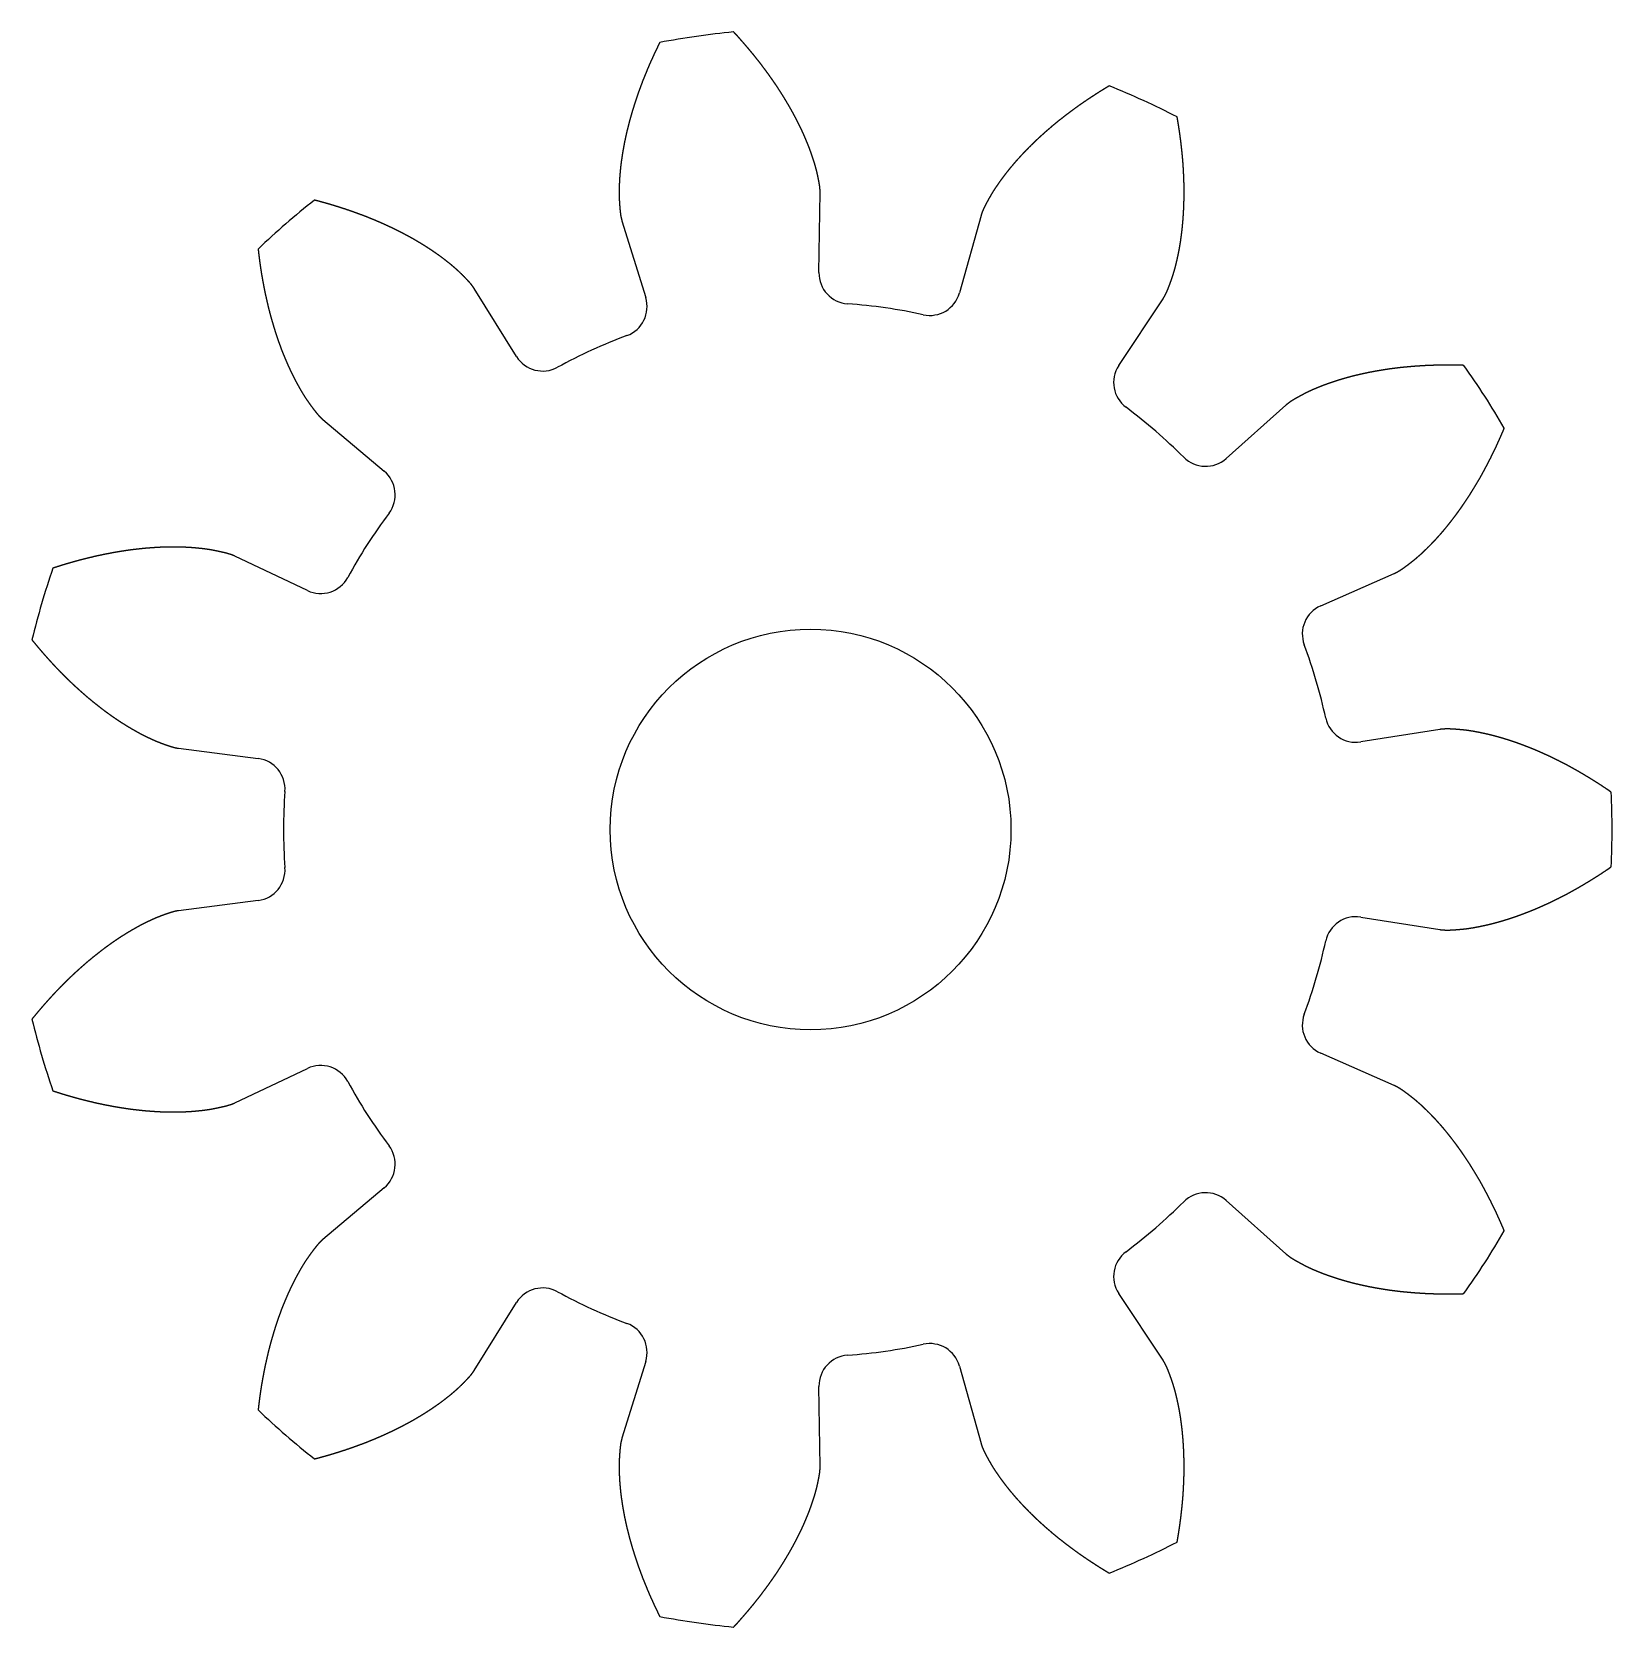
# Model space of a CAD drawing. Header units: millimetres. Extents: x -12.6 to 13, y -12.9 to 12.9.
import ezdxf

# ---------------------------------------------------------------- set-up
doc = ezdxf.new("R2010")
doc.units = ezdxf.units.MM
doc.layers.get('0').update_dxf_attribs({"linetype": 'CONTINUOUS'})

msp = doc.modelspace()

# ---------------------------------------------------------------- linework, layer by layer
for p, q in [((0.136, 9.034), (0.154, 10.335)), ((-3.06, 9.873), (-2.675, 8.63)), ((2.764, 9.96), (2.415, 8.706)), ((-4.77, 7.673), (-5.458, 8.778)), ((4.998, 7.526), (5.717, 8.611)), ((7.71, 6.885), (6.738, 6.019)), ((-7.912, 6.652), (-6.916, 5.813)), ((-8.161, 3.876), (-9.337, 4.434)), ((8.274, 3.629), (9.465, 4.153)), ((10.208, 1.623), (8.923, 1.42)), ((-10.252, 1.318), (-8.961, 1.151)), ((-8.961, -1.151), (-10.252, -1.318)), ((8.923, -1.42), (10.208, -1.623)), ((-9.337, -4.434), (-8.161, -3.876)), ((9.465, -4.153), (8.274, -3.629)), ((-6.916, -5.813), (-7.912, -6.652)), ((6.738, -6.019), (7.71, -6.885)), ((-5.458, -8.778), (-4.77, -7.673)), ((5.717, -8.611), (4.998, -7.526)), ((-2.675, -8.63), (-3.06, -9.873)), ((2.415, -8.706), (2.764, -9.96)), ((0.154, -10.335), (0.136, -9.034))]:
    msp.add_line(p, q)
msp.add_circle((0, 0), 3.25)
for centre, radius, start, end in [((0, 0), 13, 95.5129, 100.8507), ((0, 0), 13, 62.7856, 68.1235), ((0, 0), 13, 128.2402, 133.578), ((0.636, 9.027), 0.5, 179.1955, 265.9715), ((-3.153, 8.482), 0.5, -69.6079, 17.1681), ((1.933, 8.84), 0.5, 257.6649, 344.4409), ((0, 0), 8.549, 77.6649, 85.9715), ((0, 0), 8.549, 110.3921, 118.6988), ((-4.345, 7.938), 0.5, 211.9228, 298.6988), ((5.415, 7.25), 0.5, 146.4682, 233.2442), ((0, 0), 13, 30.0583, 35.3962), ((0, 0), 8.549, 44.9376, 53.2442), ((6.406, 6.392), 0.5, 224.9376, 311.7136), ((-7.238, 5.431), 0.5, -36.8806, 49.8954), ((0, 0), 8.549, 143.1194, 151.4261), ((0, 0), 13, 160.9674, 166.3053), ((-7.947, 4.328), 0.5, 244.65, 331.4261), ((8.475, 3.172), 0.5, 113.7409, 200.517), ((0, 0), 8.549, 12.2103, 20.517), ((8.844, 1.914), 0.5, 192.2103, 278.9863), ((-9.025, 0.655), 0.5, -4.1533, 82.6227), ((0, 0), 8.549, 175.8467, 184.1533), ((0, 0), 13, -2.6689, 2.6689), ((-9.025, -0.655), 0.5, -82.6227, 4.1533), ((8.844, -1.914), 0.5, 81.0137, 167.7897), ((0, 0), 8.549, 339.483, 347.7897), ((0, 0), 13, 193.6947, 199.0326), ((8.475, -3.172), 0.5, 159.483, 246.2591), ((-7.947, -4.328), 0.5, 28.5739, 115.35), ((0, 0), 8.549, 208.5739, 216.8806), ((-7.238, -5.431), 0.5, -49.8954, 36.8806), ((6.406, -6.392), 0.5, 48.2864, 135.0624), ((0, 0), 8.549, 306.7558, 315.0624), ((0, 0), 13, 324.6038, 329.9417), ((5.415, -7.25), 0.5, 126.7558, 213.5318), ((-4.345, -7.938), 0.5, 61.3012, 148.0772), ((0, 0), 8.549, 241.3012, 249.6079), ((-3.153, -8.482), 0.5, -17.1681, 69.6079), ((0.636, -9.027), 0.5, 94.0285, 180.8045), ((0, 0), 8.549, 274.0285, 282.3351), ((1.933, -8.84), 0.5, 15.5591, 102.3351), ((0, 0), 13, 226.422, 231.7598), ((0, 0), 13, 291.8765, 297.2144), ((0, 0), 13, 259.1493, 264.4871)]:
    msp.add_arc(centre, radius, start, end)
for points in [[(0.154, 10.335), (0.154, 10.343), (0.154, 10.359), (0.153, 10.383), (0.151, 10.415), (0.145, 10.454), (0.139, 10.493), (0.131, 10.532), (0.123, 10.571), (0.115, 10.61), (0.106, 10.65), (0.097, 10.689), (0.087, 10.728), (0.076, 10.767), (0.065, 10.806), (0.053, 10.845), (0.04, 10.884), (0.027, 10.923), (0.014, 10.961), (0, 11), (-0.014, 11.039), (-0.029, 11.077), (-0.044, 11.116), (-0.06, 11.154), (-0.076, 11.193), (-0.092, 11.231), (-0.109, 11.269), (-0.126, 11.308), (-0.144, 11.346), (-0.162, 11.384), (-0.181, 11.422), (-0.199, 11.46), (-0.218, 11.498), (-0.238, 11.535), (-0.258, 11.573), (-0.278, 11.611), (-0.299, 11.648), (-0.32, 11.686), (-0.341, 11.723), (-0.363, 11.761), (-0.385, 11.798), (-0.407, 11.835), (-0.43, 11.872), (-0.452, 11.909), (-0.476, 11.946), (-0.499, 11.983), (-0.523, 12.02), (-0.547, 12.056), (-0.572, 12.093), (-0.597, 12.129), (-0.622, 12.166), (-0.648, 12.202), (-0.673, 12.238), (-0.699, 12.274), (-0.726, 12.31), (-0.752, 12.346), (-0.779, 12.382), (-0.807, 12.418), (-0.834, 12.453), (-0.862, 12.489), (-0.89, 12.524), (-0.918, 12.559), (-0.947, 12.594), (-0.976, 12.629), (-1.005, 12.664), (-1.035, 12.699), (-1.065, 12.734), (-1.095, 12.769), (-1.125, 12.803), (-1.155, 12.837), (-1.186, 12.872), (-1.211, 12.899), (-1.23, 12.919), (-1.243, 12.933), (-1.249, 12.94)], [(-2.447, 12.768), (-2.451, 12.759), (-2.46, 12.743), (-2.472, 12.718), (-2.488, 12.685), (-2.508, 12.643), (-2.528, 12.601), (-2.547, 12.56), (-2.566, 12.518), (-2.585, 12.476), (-2.603, 12.435), (-2.622, 12.393), (-2.64, 12.351), (-2.657, 12.309), (-2.674, 12.267), (-2.691, 12.226), (-2.708, 12.184), (-2.725, 12.142), (-2.741, 12.1), (-2.756, 12.058), (-2.772, 12.016), (-2.787, 11.974), (-2.802, 11.932), (-2.816, 11.89), (-2.831, 11.848), (-2.845, 11.806), (-2.858, 11.764), (-2.871, 11.722), (-2.884, 11.68), (-2.897, 11.638), (-2.909, 11.596), (-2.921, 11.554), (-2.933, 11.512), (-2.944, 11.47), (-2.955, 11.428), (-2.965, 11.386), (-2.976, 11.345), (-2.986, 11.303), (-2.995, 11.261), (-3.004, 11.219), (-3.013, 11.177), (-3.022, 11.135), (-3.03, 11.093), (-3.037, 11.052), (-3.045, 11.01), (-3.052, 10.968), (-3.058, 10.927), (-3.064, 10.885), (-3.07, 10.844), (-3.076, 10.802), (-3.081, 10.761), (-3.085, 10.719), (-3.089, 10.678), (-3.093, 10.637), (-3.096, 10.596), (-3.099, 10.554), (-3.101, 10.513), (-3.103, 10.472), (-3.105, 10.431), (-3.106, 10.391), (-3.107, 10.35), (-3.107, 10.309), (-3.106, 10.269), (-3.104, 10.229), (-3.102, 10.188), (-3.099, 10.148), (-3.096, 10.108), (-3.093, 10.069), (-3.089, 10.029), (-3.085, 9.989), (-3.079, 9.95), (-3.072, 9.919), (-3.066, 9.896), (-3.062, 9.881), (-3.06, 9.873)], [(4.844, 12.064), (4.836, 12.059), (4.82, 12.05), (4.796, 12.035), (4.765, 12.016), (4.725, 11.992), (4.686, 11.968), (4.648, 11.943), (4.609, 11.918), (4.571, 11.893), (4.533, 11.868), (4.495, 11.843), (4.457, 11.817), (4.42, 11.792), (4.382, 11.766), (4.345, 11.74), (4.309, 11.714), (4.272, 11.687), (4.236, 11.661), (4.2, 11.634), (4.165, 11.607), (4.129, 11.58), (4.094, 11.553), (4.059, 11.525), (4.024, 11.498), (3.99, 11.47), (3.956, 11.442), (3.922, 11.414), (3.888, 11.385), (3.855, 11.357), (3.822, 11.328), (3.789, 11.299), (3.757, 11.27), (3.725, 11.241), (3.693, 11.212), (3.661, 11.182), (3.63, 11.152), (3.599, 11.122), (3.568, 11.092), (3.538, 11.062), (3.508, 11.032), (3.478, 11.001), (3.449, 10.97), (3.42, 10.939), (3.391, 10.908), (3.363, 10.877), (3.335, 10.846), (3.307, 10.814), (3.28, 10.782), (3.253, 10.75), (3.226, 10.718), (3.2, 10.686), (3.174, 10.653), (3.149, 10.62), (3.124, 10.587), (3.099, 10.554), (3.075, 10.521), (3.051, 10.488), (3.028, 10.454), (3.005, 10.42), (2.982, 10.387), (2.96, 10.352), (2.939, 10.318), (2.919, 10.283), (2.899, 10.248), (2.879, 10.213), (2.86, 10.178), (2.841, 10.142), (2.823, 10.107), (2.806, 10.071), (2.79, 10.035), (2.778, 10.006), (2.771, 9.983), (2.766, 9.968), (2.764, 9.96)], [(5.717, 8.611), (5.722, 8.618), (5.73, 8.631), (5.742, 8.652), (5.757, 8.68), (5.774, 8.716), (5.79, 8.752), (5.804, 8.789), (5.819, 8.827), (5.833, 8.864), (5.847, 8.902), (5.86, 8.94), (5.873, 8.978), (5.885, 9.017), (5.897, 9.055), (5.908, 9.095), (5.918, 9.134), (5.928, 9.174), (5.938, 9.214), (5.947, 9.254), (5.956, 9.294), (5.964, 9.334), (5.973, 9.375), (5.98, 9.416), (5.988, 9.457), (5.994, 9.498), (6.001, 9.539), (6.007, 9.581), (6.013, 9.623), (6.018, 9.664), (6.023, 9.706), (6.028, 9.748), (6.032, 9.791), (6.036, 9.833), (6.04, 9.875), (6.043, 9.918), (6.046, 9.961), (6.049, 10.004), (6.051, 10.047), (6.053, 10.09), (6.055, 10.133), (6.056, 10.176), (6.057, 10.22), (6.058, 10.263), (6.058, 10.307), (6.058, 10.351), (6.058, 10.394), (6.058, 10.438), (6.057, 10.482), (6.055, 10.527), (6.054, 10.571), (6.052, 10.615), (6.05, 10.659), (6.048, 10.704), (6.045, 10.748), (6.042, 10.793), (6.039, 10.838), (6.035, 10.882), (6.031, 10.927), (6.027, 10.972), (6.022, 11.017), (6.017, 11.062), (6.012, 11.107), (6.007, 11.152), (6.001, 11.197), (5.995, 11.243), (5.989, 11.288), (5.982, 11.333), (5.976, 11.379), (5.968, 11.424), (5.961, 11.47), (5.955, 11.506), (5.95, 11.534), (5.947, 11.552), (5.945, 11.561)], [(-5.458, 8.778), (-5.462, 8.785), (-5.471, 8.798), (-5.485, 8.818), (-5.504, 8.843), (-5.529, 8.873), (-5.556, 8.902), (-5.584, 8.931), (-5.612, 8.96), (-5.64, 8.988), (-5.668, 9.016), (-5.697, 9.044), (-5.727, 9.072), (-5.757, 9.099), (-5.788, 9.126), (-5.819, 9.152), (-5.85, 9.178), (-5.882, 9.203), (-5.914, 9.229), (-5.947, 9.254), (-5.98, 9.279), (-6.013, 9.303), (-6.047, 9.327), (-6.081, 9.351), (-6.115, 9.375), (-6.15, 9.398), (-6.184, 9.421), (-6.22, 9.444), (-6.255, 9.467), (-6.291, 9.489), (-6.327, 9.511), (-6.363, 9.533), (-6.4, 9.554), (-6.437, 9.576), (-6.474, 9.597), (-6.511, 9.617), (-6.549, 9.638), (-6.587, 9.658), (-6.625, 9.678), (-6.663, 9.698), (-6.702, 9.717), (-6.741, 9.736), (-6.78, 9.755), (-6.819, 9.774), (-6.859, 9.792), (-6.899, 9.811), (-6.939, 9.829), (-6.979, 9.846), (-7.019, 9.864), (-7.06, 9.881), (-7.101, 9.898), (-7.142, 9.915), (-7.183, 9.931), (-7.224, 9.948), (-7.266, 9.964), (-7.308, 9.979), (-7.35, 9.995), (-7.392, 10.01), (-7.434, 10.025), (-7.477, 10.04), (-7.52, 10.055), (-7.563, 10.069), (-7.606, 10.083), (-7.649, 10.097), (-7.693, 10.11), (-7.736, 10.124), (-7.78, 10.137), (-7.824, 10.15), (-7.868, 10.162), (-7.913, 10.175), (-7.957, 10.187), (-7.993, 10.197), (-8.02, 10.204), (-8.037, 10.208), (-8.046, 10.211)], [(-8.961, 9.418), (-8.96, 9.408), (-8.958, 9.39), (-8.955, 9.362), (-8.951, 9.326), (-8.945, 9.28), (-8.939, 9.234), (-8.933, 9.189), (-8.927, 9.143), (-8.92, 9.098), (-8.913, 9.053), (-8.906, 9.008), (-8.898, 8.963), (-8.89, 8.919), (-8.882, 8.874), (-8.874, 8.83), (-8.865, 8.785), (-8.856, 8.741), (-8.847, 8.697), (-8.838, 8.654), (-8.828, 8.61), (-8.818, 8.566), (-8.808, 8.523), (-8.798, 8.48), (-8.787, 8.437), (-8.776, 8.394), (-8.765, 8.351), (-8.753, 8.309), (-8.741, 8.267), (-8.729, 8.225), (-8.717, 8.183), (-8.704, 8.141), (-8.691, 8.099), (-8.678, 8.058), (-8.664, 8.017), (-8.651, 7.976), (-8.637, 7.935), (-8.622, 7.894), (-8.608, 7.854), (-8.593, 7.814), (-8.578, 7.774), (-8.562, 7.734), (-8.546, 7.694), (-8.53, 7.655), (-8.514, 7.616), (-8.497, 7.577), (-8.48, 7.539), (-8.463, 7.5), (-8.445, 7.462), (-8.427, 7.425), (-8.409, 7.387), (-8.391, 7.35), (-8.372, 7.313), (-8.353, 7.276), (-8.333, 7.24), (-8.313, 7.203), (-8.293, 7.168), (-8.273, 7.132), (-8.252, 7.097), (-8.231, 7.062), (-8.209, 7.027), (-8.187, 6.993), (-8.164, 6.96), (-8.141, 6.927), (-8.118, 6.894), (-8.094, 6.862), (-8.07, 6.83), (-8.046, 6.798), (-8.021, 6.767), (-7.996, 6.736), (-7.97, 6.706), (-7.947, 6.684), (-7.93, 6.667), (-7.918, 6.657), (-7.912, 6.652)], [(10.597, 7.53), (10.588, 7.53), (10.569, 7.531), (10.542, 7.532), (10.505, 7.533), (10.459, 7.533), (10.413, 7.534), (10.367, 7.534), (10.321, 7.534), (10.275, 7.534), (10.229, 7.534), (10.184, 7.533), (10.138, 7.532), (10.093, 7.53), (10.048, 7.529), (10.003, 7.527), (9.958, 7.525), (9.913, 7.522), (9.868, 7.519), (9.823, 7.516), (9.779, 7.513), (9.734, 7.509), (9.69, 7.505), (9.646, 7.501), (9.602, 7.497), (9.558, 7.492), (9.514, 7.487), (9.47, 7.481), (9.427, 7.476), (9.383, 7.47), (9.34, 7.463), (9.297, 7.457), (9.254, 7.45), (9.211, 7.443), (9.168, 7.435), (9.126, 7.428), (9.083, 7.419), (9.041, 7.411), (8.999, 7.402), (8.957, 7.393), (8.915, 7.384), (8.874, 7.374), (8.832, 7.364), (8.791, 7.354), (8.75, 7.343), (8.71, 7.332), (8.669, 7.321), (8.628, 7.309), (8.588, 7.297), (8.548, 7.285), (8.509, 7.272), (8.469, 7.259), (8.43, 7.246), (8.391, 7.232), (8.352, 7.218), (8.313, 7.203), (8.275, 7.189), (8.237, 7.173), (8.199, 7.158), (8.161, 7.142), (8.124, 7.125), (8.087, 7.108), (8.051, 7.091), (8.015, 7.073), (7.979, 7.054), (7.944, 7.035), (7.909, 7.016), (7.874, 6.996), (7.839, 6.976), (7.805, 6.956), (7.772, 6.934), (7.747, 6.915), (7.728, 6.9), (7.716, 6.89), (7.71, 6.885)], [(9.465, 4.153), (9.473, 4.157), (9.487, 4.163), (9.508, 4.174), (9.536, 4.189), (9.57, 4.21), (9.602, 4.233), (9.635, 4.256), (9.667, 4.279), (9.699, 4.303), (9.731, 4.328), (9.763, 4.352), (9.795, 4.378), (9.826, 4.403), (9.856, 4.43), (9.887, 4.457), (9.917, 4.485), (9.947, 4.513), (9.976, 4.541), (10.006, 4.57), (10.035, 4.599), (10.064, 4.628), (10.093, 4.658), (10.122, 4.688), (10.15, 4.719), (10.178, 4.749), (10.206, 4.781), (10.233, 4.812), (10.261, 4.844), (10.288, 4.876), (10.315, 4.909), (10.341, 4.942), (10.368, 4.975), (10.394, 5.009), (10.42, 5.042), (10.446, 5.076), (10.472, 5.111), (10.497, 5.145), (10.522, 5.18), (10.547, 5.215), (10.572, 5.251), (10.597, 5.287), (10.621, 5.323), (10.645, 5.359), (10.669, 5.395), (10.693, 5.432), (10.716, 5.469), (10.739, 5.506), (10.762, 5.544), (10.785, 5.582), (10.808, 5.62), (10.83, 5.658), (10.853, 5.696), (10.875, 5.735), (10.896, 5.774), (10.918, 5.813), (10.939, 5.853), (10.96, 5.892), (10.981, 5.932), (11.002, 5.972), (11.022, 6.012), (11.043, 6.053), (11.063, 6.093), (11.083, 6.134), (11.102, 6.175), (11.122, 6.217), (11.141, 6.258), (11.16, 6.3), (11.179, 6.342), (11.197, 6.384), (11.216, 6.426), (11.23, 6.46), (11.241, 6.486), (11.248, 6.503), (11.252, 6.511)], [(-9.337, 4.434), (-9.345, 4.437), (-9.359, 4.444), (-9.381, 4.453), (-9.411, 4.463), (-9.449, 4.475), (-9.487, 4.485), (-9.526, 4.495), (-9.565, 4.503), (-9.604, 4.512), (-9.643, 4.52), (-9.683, 4.528), (-9.722, 4.536), (-9.762, 4.542), (-9.803, 4.548), (-9.843, 4.553), (-9.883, 4.558), (-9.924, 4.562), (-9.965, 4.566), (-10.006, 4.57), (-10.047, 4.573), (-10.088, 4.575), (-10.13, 4.578), (-10.171, 4.579), (-10.213, 4.581), (-10.254, 4.582), (-10.296, 4.582), (-10.338, 4.582), (-10.38, 4.582), (-10.422, 4.582), (-10.465, 4.581), (-10.507, 4.579), (-10.549, 4.578), (-10.592, 4.576), (-10.634, 4.573), (-10.677, 4.57), (-10.72, 4.567), (-10.763, 4.564), (-10.806, 4.56), (-10.849, 4.556), (-10.892, 4.551), (-10.935, 4.546), (-10.978, 4.541), (-11.021, 4.536), (-11.064, 4.53), (-11.107, 4.524), (-11.151, 4.517), (-11.194, 4.51), (-11.238, 4.503), (-11.281, 4.496), (-11.325, 4.488), (-11.368, 4.48), (-11.412, 4.471), (-11.456, 4.463), (-11.499, 4.454), (-11.543, 4.444), (-11.587, 4.435), (-11.63, 4.425), (-11.674, 4.414), (-11.718, 4.404), (-11.762, 4.393), (-11.806, 4.382), (-11.85, 4.37), (-11.894, 4.359), (-11.938, 4.347), (-11.981, 4.334), (-12.025, 4.322), (-12.069, 4.309), (-12.113, 4.295), (-12.157, 4.282), (-12.201, 4.268), (-12.237, 4.257), (-12.263, 4.248), (-12.281, 4.242), (-12.289, 4.239)], [(-12.63, 3.078), (-12.625, 3.071), (-12.613, 3.056), (-12.595, 3.035), (-12.572, 3.006), (-12.542, 2.971), (-12.513, 2.936), (-12.483, 2.901), (-12.453, 2.866), (-12.423, 2.832), (-12.392, 2.797), (-12.362, 2.763), (-12.331, 2.73), (-12.301, 2.696), (-12.27, 2.663), (-12.239, 2.63), (-12.208, 2.598), (-12.176, 2.566), (-12.145, 2.534), (-12.113, 2.502), (-12.082, 2.47), (-12.05, 2.439), (-12.018, 2.408), (-11.986, 2.377), (-11.953, 2.347), (-11.921, 2.317), (-11.888, 2.287), (-11.856, 2.258), (-11.823, 2.229), (-11.79, 2.2), (-11.757, 2.171), (-11.724, 2.143), (-11.69, 2.115), (-11.657, 2.087), (-11.623, 2.06), (-11.589, 2.033), (-11.555, 2.006), (-11.521, 1.98), (-11.487, 1.953), (-11.453, 1.928), (-11.419, 1.902), (-11.384, 1.877), (-11.35, 1.853), (-11.315, 1.828), (-11.28, 1.804), (-11.245, 1.781), (-11.21, 1.757), (-11.174, 1.734), (-11.139, 1.712), (-11.104, 1.69), (-11.068, 1.668), (-11.032, 1.647), (-10.996, 1.626), (-10.96, 1.605), (-10.924, 1.585), (-10.888, 1.565), (-10.852, 1.546), (-10.815, 1.527), (-10.779, 1.509), (-10.742, 1.491), (-10.705, 1.474), (-10.668, 1.457), (-10.631, 1.441), (-10.594, 1.425), (-10.556, 1.411), (-10.519, 1.396), (-10.481, 1.383), (-10.444, 1.369), (-10.406, 1.356), (-10.368, 1.344), (-10.33, 1.333), (-10.299, 1.326), (-10.276, 1.322), (-10.26, 1.319), (-10.252, 1.318)], [(12.986, 0.605), (12.978, 0.611), (12.963, 0.621), (12.94, 0.637), (12.91, 0.658), (12.871, 0.683), (12.833, 0.709), (12.794, 0.734), (12.756, 0.759), (12.717, 0.783), (12.679, 0.807), (12.64, 0.831), (12.601, 0.855), (12.562, 0.878), (12.523, 0.901), (12.484, 0.924), (12.445, 0.947), (12.406, 0.969), (12.367, 0.991), (12.328, 1.012), (12.288, 1.034), (12.249, 1.055), (12.209, 1.075), (12.17, 1.096), (12.13, 1.116), (12.091, 1.135), (12.051, 1.155), (12.012, 1.174), (11.972, 1.193), (11.932, 1.211), (11.892, 1.229), (11.852, 1.247), (11.812, 1.264), (11.773, 1.282), (11.733, 1.298), (11.693, 1.315), (11.653, 1.331), (11.612, 1.347), (11.572, 1.362), (11.532, 1.377), (11.492, 1.392), (11.452, 1.406), (11.412, 1.42), (11.372, 1.434), (11.331, 1.447), (11.291, 1.46), (11.251, 1.472), (11.21, 1.484), (11.17, 1.496), (11.13, 1.507), (11.09, 1.518), (11.049, 1.528), (11.009, 1.538), (10.969, 1.548), (10.928, 1.557), (10.888, 1.565), (10.848, 1.574), (10.807, 1.581), (10.767, 1.589), (10.727, 1.596), (10.687, 1.602), (10.647, 1.608), (10.606, 1.613), (10.566, 1.617), (10.526, 1.62), (10.486, 1.624), (10.446, 1.626), (10.406, 1.629), (10.366, 1.631), (10.327, 1.632), (10.287, 1.631), (10.256, 1.629), (10.232, 1.627), (10.216, 1.625), (10.208, 1.623)], [(10.208, -1.623), (10.216, -1.625), (10.232, -1.627), (10.256, -1.629), (10.287, -1.631), (10.327, -1.632), (10.366, -1.631), (10.406, -1.629), (10.446, -1.626), (10.486, -1.624), (10.526, -1.62), (10.566, -1.617), (10.606, -1.613), (10.647, -1.608), (10.687, -1.602), (10.727, -1.596), (10.767, -1.589), (10.807, -1.581), (10.848, -1.574), (10.888, -1.565), (10.928, -1.557), (10.969, -1.548), (11.009, -1.538), (11.049, -1.528), (11.09, -1.518), (11.13, -1.507), (11.17, -1.496), (11.21, -1.484), (11.251, -1.472), (11.291, -1.46), (11.331, -1.447), (11.372, -1.434), (11.412, -1.42), (11.452, -1.406), (11.492, -1.392), (11.532, -1.377), (11.572, -1.362), (11.612, -1.347), (11.653, -1.331), (11.693, -1.315), (11.733, -1.298), (11.773, -1.282), (11.812, -1.264), (11.852, -1.247), (11.892, -1.229), (11.932, -1.211), (11.972, -1.193), (12.012, -1.174), (12.051, -1.155), (12.091, -1.135), (12.13, -1.116), (12.17, -1.096), (12.209, -1.075), (12.249, -1.055), (12.288, -1.034), (12.328, -1.012), (12.367, -0.991), (12.406, -0.969), (12.445, -0.947), (12.484, -0.924), (12.523, -0.901), (12.562, -0.878), (12.601, -0.855), (12.64, -0.831), (12.679, -0.807), (12.717, -0.783), (12.756, -0.759), (12.794, -0.734), (12.833, -0.709), (12.871, -0.683), (12.91, -0.658), (12.94, -0.637), (12.963, -0.621), (12.978, -0.611), (12.986, -0.605)], [(-10.252, -1.318), (-10.26, -1.319), (-10.276, -1.322), (-10.299, -1.326), (-10.33, -1.333), (-10.368, -1.344), (-10.406, -1.356), (-10.444, -1.369), (-10.481, -1.383), (-10.519, -1.396), (-10.556, -1.411), (-10.594, -1.425), (-10.631, -1.441), (-10.668, -1.457), (-10.705, -1.474), (-10.742, -1.491), (-10.779, -1.509), (-10.815, -1.527), (-10.852, -1.546), (-10.888, -1.565), (-10.924, -1.585), (-10.96, -1.605), (-10.996, -1.626), (-11.032, -1.647), (-11.068, -1.668), (-11.104, -1.69), (-11.139, -1.712), (-11.174, -1.734), (-11.21, -1.757), (-11.245, -1.781), (-11.28, -1.804), (-11.315, -1.828), (-11.35, -1.853), (-11.384, -1.877), (-11.419, -1.902), (-11.453, -1.928), (-11.487, -1.953), (-11.521, -1.98), (-11.555, -2.006), (-11.589, -2.033), (-11.623, -2.06), (-11.657, -2.087), (-11.69, -2.115), (-11.724, -2.143), (-11.757, -2.171), (-11.79, -2.2), (-11.823, -2.229), (-11.856, -2.258), (-11.888, -2.287), (-11.921, -2.317), (-11.953, -2.347), (-11.986, -2.377), (-12.018, -2.408), (-12.05, -2.439), (-12.082, -2.47), (-12.113, -2.502), (-12.145, -2.534), (-12.176, -2.566), (-12.208, -2.598), (-12.239, -2.63), (-12.27, -2.663), (-12.301, -2.696), (-12.331, -2.73), (-12.362, -2.763), (-12.392, -2.797), (-12.423, -2.832), (-12.453, -2.866), (-12.483, -2.901), (-12.513, -2.936), (-12.542, -2.971), (-12.572, -3.006), (-12.595, -3.035), (-12.613, -3.056), (-12.625, -3.071), (-12.63, -3.078)], [(-12.289, -4.239), (-12.281, -4.242), (-12.263, -4.248), (-12.237, -4.257), (-12.201, -4.268), (-12.157, -4.282), (-12.113, -4.295), (-12.069, -4.309), (-12.025, -4.322), (-11.981, -4.334), (-11.938, -4.347), (-11.894, -4.359), (-11.85, -4.37), (-11.806, -4.382), (-11.762, -4.393), (-11.718, -4.404), (-11.674, -4.414), (-11.63, -4.425), (-11.587, -4.435), (-11.543, -4.444), (-11.499, -4.454), (-11.456, -4.463), (-11.412, -4.471), (-11.368, -4.48), (-11.325, -4.488), (-11.281, -4.496), (-11.238, -4.503), (-11.194, -4.51), (-11.151, -4.517), (-11.107, -4.524), (-11.064, -4.53), (-11.021, -4.536), (-10.978, -4.541), (-10.935, -4.546), (-10.892, -4.551), (-10.849, -4.556), (-10.806, -4.56), (-10.763, -4.564), (-10.72, -4.567), (-10.677, -4.57), (-10.634, -4.573), (-10.592, -4.576), (-10.549, -4.578), (-10.507, -4.579), (-10.465, -4.581), (-10.422, -4.582), (-10.38, -4.582), (-10.338, -4.582), (-10.296, -4.582), (-10.254, -4.582), (-10.213, -4.581), (-10.171, -4.579), (-10.13, -4.578), (-10.088, -4.575), (-10.047, -4.573), (-10.006, -4.57), (-9.965, -4.566), (-9.924, -4.562), (-9.883, -4.558), (-9.843, -4.553), (-9.803, -4.548), (-9.762, -4.542), (-9.722, -4.536), (-9.683, -4.528), (-9.643, -4.52), (-9.604, -4.512), (-9.565, -4.503), (-9.526, -4.495), (-9.487, -4.485), (-9.449, -4.475), (-9.411, -4.463), (-9.381, -4.453), (-9.359, -4.444), (-9.345, -4.437), (-9.337, -4.434)], [(11.252, -6.511), (11.248, -6.503), (11.241, -6.486), (11.23, -6.46), (11.216, -6.426), (11.197, -6.384), (11.179, -6.342), (11.16, -6.3), (11.141, -6.258), (11.122, -6.217), (11.102, -6.175), (11.083, -6.134), (11.063, -6.093), (11.043, -6.053), (11.022, -6.012), (11.002, -5.972), (10.981, -5.932), (10.96, -5.892), (10.939, -5.853), (10.918, -5.813), (10.896, -5.774), (10.875, -5.735), (10.853, -5.696), (10.83, -5.658), (10.808, -5.62), (10.785, -5.582), (10.762, -5.544), (10.739, -5.506), (10.716, -5.469), (10.693, -5.432), (10.669, -5.395), (10.645, -5.359), (10.621, -5.323), (10.597, -5.287), (10.572, -5.251), (10.547, -5.215), (10.522, -5.18), (10.497, -5.145), (10.472, -5.111), (10.446, -5.076), (10.42, -5.042), (10.394, -5.009), (10.368, -4.975), (10.341, -4.942), (10.315, -4.909), (10.288, -4.876), (10.261, -4.844), (10.233, -4.812), (10.206, -4.781), (10.178, -4.749), (10.15, -4.719), (10.122, -4.688), (10.093, -4.658), (10.064, -4.628), (10.035, -4.599), (10.006, -4.57), (9.976, -4.541), (9.947, -4.513), (9.917, -4.485), (9.887, -4.457), (9.856, -4.43), (9.826, -4.403), (9.795, -4.378), (9.763, -4.352), (9.731, -4.328), (9.699, -4.303), (9.667, -4.279), (9.635, -4.256), (9.602, -4.233), (9.57, -4.21), (9.536, -4.189), (9.508, -4.174), (9.487, -4.163), (9.473, -4.157), (9.465, -4.153)], [(-7.912, -6.652), (-7.918, -6.657), (-7.93, -6.667), (-7.947, -6.684), (-7.97, -6.706), (-7.996, -6.736), (-8.021, -6.767), (-8.046, -6.798), (-8.07, -6.83), (-8.094, -6.862), (-8.118, -6.894), (-8.141, -6.927), (-8.164, -6.96), (-8.187, -6.993), (-8.209, -7.027), (-8.231, -7.062), (-8.252, -7.097), (-8.273, -7.132), (-8.293, -7.168), (-8.313, -7.203), (-8.333, -7.24), (-8.353, -7.276), (-8.372, -7.313), (-8.391, -7.35), (-8.409, -7.387), (-8.427, -7.425), (-8.445, -7.462), (-8.463, -7.5), (-8.48, -7.539), (-8.497, -7.577), (-8.514, -7.616), (-8.53, -7.655), (-8.546, -7.694), (-8.562, -7.734), (-8.578, -7.774), (-8.593, -7.814), (-8.608, -7.854), (-8.622, -7.894), (-8.637, -7.935), (-8.651, -7.976), (-8.664, -8.017), (-8.678, -8.058), (-8.691, -8.099), (-8.704, -8.141), (-8.717, -8.183), (-8.729, -8.225), (-8.741, -8.267), (-8.753, -8.309), (-8.765, -8.351), (-8.776, -8.394), (-8.787, -8.437), (-8.798, -8.48), (-8.808, -8.523), (-8.818, -8.566), (-8.828, -8.61), (-8.838, -8.654), (-8.847, -8.697), (-8.856, -8.741), (-8.865, -8.785), (-8.874, -8.83), (-8.882, -8.874), (-8.89, -8.919), (-8.898, -8.963), (-8.906, -9.008), (-8.913, -9.053), (-8.92, -9.098), (-8.927, -9.143), (-8.933, -9.189), (-8.939, -9.234), (-8.945, -9.28), (-8.951, -9.326), (-8.955, -9.362), (-8.958, -9.39), (-8.96, -9.408), (-8.961, -9.418)], [(7.71, -6.885), (7.716, -6.89), (7.728, -6.9), (7.747, -6.915), (7.772, -6.934), (7.805, -6.956), (7.839, -6.976), (7.874, -6.996), (7.909, -7.016), (7.944, -7.035), (7.979, -7.054), (8.015, -7.073), (8.051, -7.091), (8.087, -7.108), (8.124, -7.125), (8.161, -7.142), (8.199, -7.158), (8.237, -7.173), (8.275, -7.189), (8.313, -7.203), (8.352, -7.218), (8.391, -7.232), (8.43, -7.246), (8.469, -7.259), (8.509, -7.272), (8.548, -7.285), (8.588, -7.297), (8.628, -7.309), (8.669, -7.321), (8.71, -7.332), (8.75, -7.343), (8.791, -7.354), (8.832, -7.364), (8.874, -7.374), (8.915, -7.384), (8.957, -7.393), (8.999, -7.402), (9.041, -7.411), (9.083, -7.419), (9.126, -7.428), (9.168, -7.435), (9.211, -7.443), (9.254, -7.45), (9.297, -7.457), (9.34, -7.463), (9.383, -7.47), (9.427, -7.476), (9.47, -7.481), (9.514, -7.487), (9.558, -7.492), (9.602, -7.497), (9.646, -7.501), (9.69, -7.505), (9.734, -7.509), (9.779, -7.513), (9.823, -7.516), (9.868, -7.519), (9.913, -7.522), (9.958, -7.525), (10.003, -7.527), (10.048, -7.529), (10.093, -7.53), (10.138, -7.532), (10.184, -7.533), (10.229, -7.534), (10.275, -7.534), (10.321, -7.534), (10.367, -7.534), (10.413, -7.534), (10.459, -7.533), (10.505, -7.533), (10.542, -7.532), (10.569, -7.531), (10.588, -7.53), (10.597, -7.53)], [(-8.046, -10.211), (-8.037, -10.208), (-8.02, -10.204), (-7.993, -10.197), (-7.957, -10.187), (-7.913, -10.175), (-7.868, -10.162), (-7.824, -10.15), (-7.78, -10.137), (-7.736, -10.124), (-7.693, -10.11), (-7.649, -10.097), (-7.606, -10.083), (-7.563, -10.069), (-7.52, -10.055), (-7.477, -10.04), (-7.434, -10.025), (-7.392, -10.01), (-7.35, -9.995), (-7.308, -9.979), (-7.266, -9.964), (-7.224, -9.948), (-7.183, -9.931), (-7.142, -9.915), (-7.101, -9.898), (-7.06, -9.881), (-7.019, -9.864), (-6.979, -9.846), (-6.939, -9.829), (-6.899, -9.811), (-6.859, -9.792), (-6.819, -9.774), (-6.78, -9.755), (-6.741, -9.736), (-6.702, -9.717), (-6.663, -9.698), (-6.625, -9.678), (-6.587, -9.658), (-6.549, -9.638), (-6.511, -9.617), (-6.474, -9.597), (-6.437, -9.576), (-6.4, -9.554), (-6.363, -9.533), (-6.327, -9.511), (-6.291, -9.489), (-6.255, -9.467), (-6.22, -9.444), (-6.184, -9.421), (-6.15, -9.398), (-6.115, -9.375), (-6.081, -9.351), (-6.047, -9.327), (-6.013, -9.303), (-5.98, -9.279), (-5.947, -9.254), (-5.914, -9.229), (-5.882, -9.203), (-5.85, -9.178), (-5.819, -9.152), (-5.788, -9.126), (-5.757, -9.099), (-5.727, -9.072), (-5.697, -9.044), (-5.668, -9.016), (-5.64, -8.988), (-5.612, -8.96), (-5.584, -8.931), (-5.556, -8.902), (-5.529, -8.873), (-5.504, -8.843), (-5.485, -8.818), (-5.471, -8.798), (-5.462, -8.785), (-5.458, -8.778)], [(5.945, -11.561), (5.947, -11.552), (5.95, -11.534), (5.955, -11.506), (5.961, -11.47), (5.968, -11.424), (5.976, -11.379), (5.982, -11.333), (5.989, -11.288), (5.995, -11.243), (6.001, -11.197), (6.007, -11.152), (6.012, -11.107), (6.017, -11.062), (6.022, -11.017), (6.027, -10.972), (6.031, -10.927), (6.035, -10.882), (6.039, -10.838), (6.042, -10.793), (6.045, -10.748), (6.048, -10.704), (6.05, -10.659), (6.052, -10.615), (6.054, -10.571), (6.055, -10.527), (6.057, -10.482), (6.058, -10.438), (6.058, -10.394), (6.058, -10.351), (6.058, -10.307), (6.058, -10.263), (6.057, -10.22), (6.056, -10.176), (6.055, -10.133), (6.053, -10.09), (6.051, -10.047), (6.049, -10.004), (6.046, -9.961), (6.043, -9.918), (6.04, -9.875), (6.036, -9.833), (6.032, -9.791), (6.028, -9.748), (6.023, -9.706), (6.018, -9.664), (6.013, -9.623), (6.007, -9.581), (6.001, -9.539), (5.994, -9.498), (5.988, -9.457), (5.98, -9.416), (5.973, -9.375), (5.964, -9.334), (5.956, -9.294), (5.947, -9.254), (5.938, -9.214), (5.928, -9.174), (5.918, -9.134), (5.908, -9.095), (5.897, -9.055), (5.885, -9.017), (5.873, -8.978), (5.86, -8.94), (5.847, -8.902), (5.833, -8.864), (5.819, -8.827), (5.804, -8.789), (5.79, -8.752), (5.774, -8.716), (5.757, -8.68), (5.742, -8.652), (5.73, -8.631), (5.722, -8.618), (5.717, -8.611)], [(-3.06, -9.873), (-3.062, -9.881), (-3.066, -9.896), (-3.072, -9.919), (-3.079, -9.95), (-3.085, -9.989), (-3.089, -10.029), (-3.093, -10.069), (-3.096, -10.108), (-3.099, -10.148), (-3.102, -10.188), (-3.104, -10.229), (-3.106, -10.269), (-3.107, -10.309), (-3.107, -10.35), (-3.106, -10.391), (-3.105, -10.431), (-3.103, -10.472), (-3.101, -10.513), (-3.099, -10.554), (-3.096, -10.596), (-3.093, -10.637), (-3.089, -10.678), (-3.085, -10.719), (-3.081, -10.761), (-3.076, -10.802), (-3.07, -10.844), (-3.064, -10.885), (-3.058, -10.927), (-3.052, -10.968), (-3.045, -11.01), (-3.037, -11.052), (-3.03, -11.093), (-3.022, -11.135), (-3.013, -11.177), (-3.004, -11.219), (-2.995, -11.261), (-2.986, -11.303), (-2.976, -11.345), (-2.965, -11.386), (-2.955, -11.428), (-2.944, -11.47), (-2.933, -11.512), (-2.921, -11.554), (-2.909, -11.596), (-2.897, -11.638), (-2.884, -11.68), (-2.871, -11.722), (-2.858, -11.764), (-2.845, -11.806), (-2.831, -11.848), (-2.816, -11.89), (-2.802, -11.932), (-2.787, -11.974), (-2.772, -12.016), (-2.756, -12.058), (-2.741, -12.1), (-2.725, -12.142), (-2.708, -12.184), (-2.691, -12.226), (-2.674, -12.267), (-2.657, -12.309), (-2.64, -12.351), (-2.622, -12.393), (-2.603, -12.435), (-2.585, -12.476), (-2.566, -12.518), (-2.547, -12.56), (-2.528, -12.601), (-2.508, -12.643), (-2.488, -12.685), (-2.472, -12.718), (-2.46, -12.743), (-2.451, -12.759), (-2.447, -12.768)], [(2.764, -9.96), (2.766, -9.968), (2.771, -9.983), (2.778, -10.006), (2.79, -10.035), (2.806, -10.071), (2.823, -10.107), (2.841, -10.142), (2.86, -10.178), (2.879, -10.213), (2.899, -10.248), (2.919, -10.283), (2.939, -10.318), (2.96, -10.352), (2.982, -10.387), (3.005, -10.42), (3.028, -10.454), (3.051, -10.488), (3.075, -10.521), (3.099, -10.554), (3.124, -10.587), (3.149, -10.62), (3.174, -10.653), (3.2, -10.686), (3.226, -10.718), (3.253, -10.75), (3.28, -10.782), (3.307, -10.814), (3.335, -10.846), (3.363, -10.877), (3.391, -10.908), (3.42, -10.939), (3.449, -10.97), (3.478, -11.001), (3.508, -11.032), (3.538, -11.062), (3.568, -11.092), (3.599, -11.122), (3.63, -11.152), (3.661, -11.182), (3.693, -11.212), (3.725, -11.241), (3.757, -11.27), (3.789, -11.299), (3.822, -11.328), (3.855, -11.357), (3.888, -11.385), (3.922, -11.414), (3.956, -11.442), (3.99, -11.47), (4.024, -11.498), (4.059, -11.525), (4.094, -11.553), (4.129, -11.58), (4.165, -11.607), (4.2, -11.634), (4.236, -11.661), (4.272, -11.687), (4.309, -11.714), (4.345, -11.74), (4.382, -11.766), (4.42, -11.792), (4.457, -11.817), (4.495, -11.843), (4.533, -11.868), (4.571, -11.893), (4.609, -11.918), (4.648, -11.943), (4.686, -11.968), (4.725, -11.992), (4.765, -12.016), (4.796, -12.035), (4.82, -12.05), (4.836, -12.059), (4.844, -12.064)], [(-1.249, -12.94), (-1.243, -12.933), (-1.23, -12.919), (-1.211, -12.899), (-1.186, -12.872), (-1.155, -12.837), (-1.125, -12.803), (-1.095, -12.769), (-1.065, -12.734), (-1.035, -12.699), (-1.005, -12.664), (-0.976, -12.629), (-0.947, -12.594), (-0.918, -12.559), (-0.89, -12.524), (-0.862, -12.489), (-0.834, -12.453), (-0.807, -12.418), (-0.779, -12.382), (-0.752, -12.346), (-0.726, -12.31), (-0.699, -12.274), (-0.673, -12.238), (-0.648, -12.202), (-0.622, -12.166), (-0.597, -12.129), (-0.572, -12.093), (-0.547, -12.056), (-0.523, -12.02), (-0.499, -11.983), (-0.476, -11.946), (-0.452, -11.909), (-0.43, -11.872), (-0.407, -11.835), (-0.385, -11.798), (-0.363, -11.761), (-0.341, -11.723), (-0.32, -11.686), (-0.299, -11.648), (-0.278, -11.611), (-0.258, -11.573), (-0.238, -11.535), (-0.218, -11.498), (-0.199, -11.46), (-0.181, -11.422), (-0.162, -11.384), (-0.144, -11.346), (-0.126, -11.308), (-0.109, -11.269), (-0.092, -11.231), (-0.076, -11.193), (-0.06, -11.154), (-0.044, -11.116), (-0.029, -11.077), (-0.014, -11.039), (0, -11), (0.014, -10.961), (0.027, -10.923), (0.04, -10.884), (0.053, -10.845), (0.065, -10.806), (0.076, -10.767), (0.087, -10.728), (0.097, -10.689), (0.106, -10.65), (0.115, -10.61), (0.123, -10.571), (0.131, -10.532), (0.139, -10.493), (0.145, -10.454), (0.151, -10.415), (0.153, -10.383), (0.154, -10.359), (0.154, -10.343), (0.154, -10.335)]]:
    msp.add_open_spline(points, degree=5)

doc.saveas('drawing.dxf')
